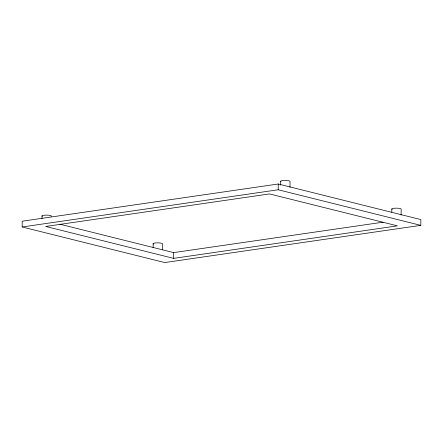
<?xml version="1.0" encoding="UTF-8"?>
<svg xmlns="http://www.w3.org/2000/svg" width="443" height="443" viewBox="0 0 443 443"><rect width="100%" height="100%" fill="white"/><g stroke="black" fill="none" stroke-linecap="round" stroke-linejoin="round"><path stroke-width="0.66" d="M22.15 226.977L22.2 221.207L278.243 183.995L420.85 219.584L420.8 225.354L164.757 262.561L22.15 226.977L278.193 189.765L420.8 225.354M41.996 218.499L42.019 215.885M153.112 247.537L153.145 243.617M162.443 249.78L162.492 243.894A4.707 0.908 0.5 0 0 157.115 242.853A4.707 0.908 0.5 0 0 153.511 244.082M173.639 258.374L45.707 226.451L269.494 193.929L397.426 225.852L173.639 258.374L173.689 252.604L59.827 224.186M278.193 189.765L278.243 183.995M280.657 185.124L280.69 181.198M289.988 187.367L290.043 181.48A4.707 0.908 0.5 0 0 284.661 180.439A4.707 0.908 0.5 0 0 281.056 181.663M391.789 212.203L391.822 208.93M401.12 215.099L401.17 209.212A4.707 0.908 0.5 0 0 395.793 208.171A4.707 0.908 0.5 0 0 392.182 209.401M173.689 252.604L383.106 222.17M42.384 216.35A4.707 0.908 0.5 0 1 46.604 215.115A4.707 0.908 0.5 0 1 51.072 216.389"/></g></svg>
